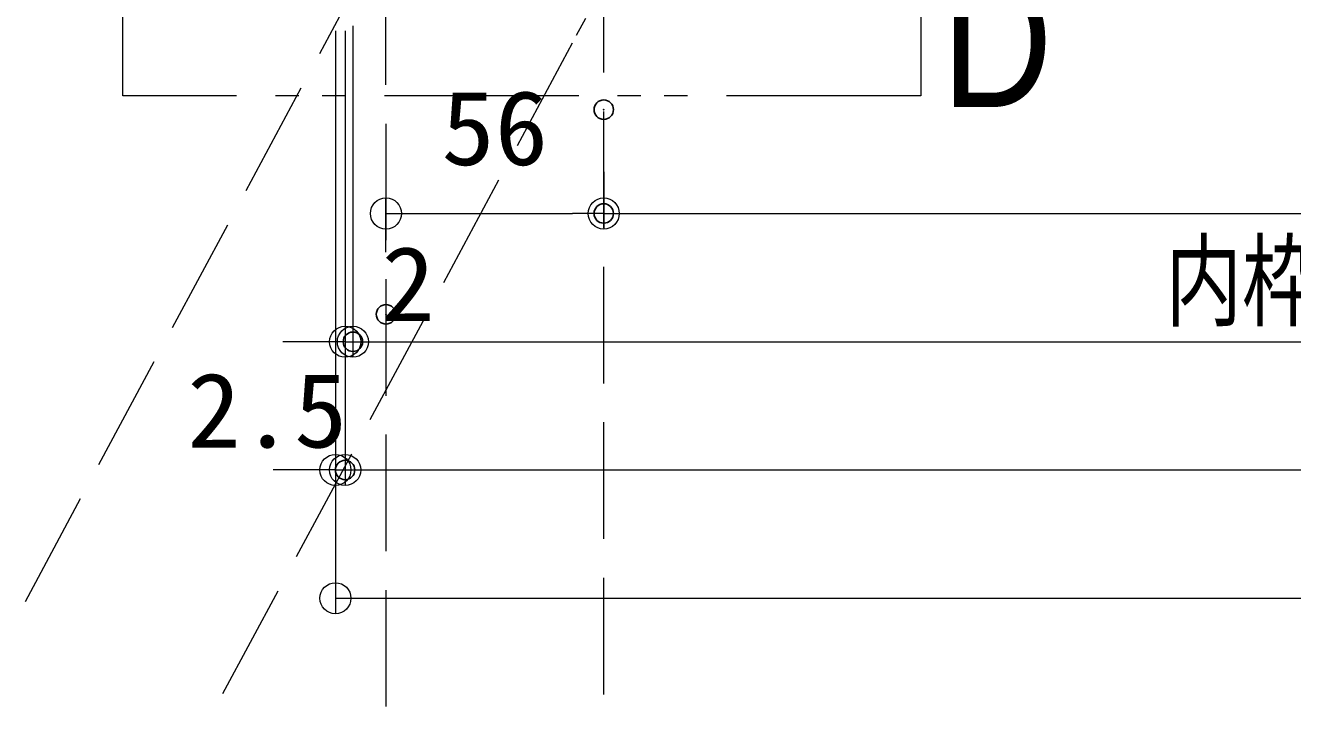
# Model space of a CAD drawing. Units: millimetres, scale not verified. Extents: x -1600 to 1600, y -1108 to 1108.
# Drawn here: x -389.4 to -63.5, y 715.9 to 891.2 of the extents above; entities that cross this region are included whole.
import ezdxf
from ezdxf.enums import TextEntityAlignment as Align

# ---------------------------------------------------------------- set-up
doc = ezdxf.new("R2010")
doc.units = ezdxf.units.MM
doc.header["$LTSCALE"] = 10
doc.header["$PDMODE"] = 32
doc.header["$PDSIZE"] = 5
doc.linetypes.add('DASHED3', pattern=[4, 3, -1])
doc.linetypes.add('DOUBLE_CHAIN1', pattern=[8.8, 5, -1, 0.6, -0.6, 0.6, -1])
doc.layers.add('0-0_moji', color=2, linetype='Continuous')
doc.layers.add('0-D_DEFPOINTS', color=7, linetype='Continuous')
for name, color, linetype, lineweight in [('0-2_10ユーザー', 4, 'DOUBLE_CHAIN1', 9), ('0-5_0', 3, 'Continuous', 9), ('0-A_SUNPO', 5, 'Continuous', 9), ('1-0_4', 5, 'DASHED3', 9)]:
    doc.layers.add(name, color=color, linetype=linetype, lineweight=lineweight)
doc.styles.add('ＭＳ ゴシック', font='')
doc.styles.add('ＭＳ Ｐゴシック', font='')
doc.styles.get('ＭＳ ゴシック').set_extended_font_data('MS Gothic')
doc.styles.get('ＭＳ Ｐゴシック').set_extended_font_data('MS PGothic')

# ---------------------------------------------------------------- blocks, each defined once
blk = doc.blocks.new('_ORIGIN')
at = {"layer": '0-5_0', "color": 1}
blk.add_line((0, 0), (-10, 0), dxfattribs=at)
blk.add_circle((0, 0), 5, dxfattribs=at)

msp = doc.modelspace()

# ---------------------------------------------------------------- linework, layer by layer
at = {"layer": '0-2_10ユーザー'}
msp.add_lwpolyline([(-364.34, 1005.96), (-159.1, 1005.96), (-159.1, 873.04), (-364.34, 873.04)], close=True, dxfattribs=at)
at = {"layer": '0-A_SUNPO', "color": 1}
for p, q in [((-309.69, 889.81), (-309.69, 739.8)), ((-309.69, 889.81), (-309.69, 772.8)), ((-307.19, 889.81), (-307.19, 772.8)), ((-307.19, 889.81), (-307.19, 772.8)), ((-307.19, 889.81), (-307.19, 805.8)), ((-305.19, 891.06), (-305.19, 805.8)), ((-305.19, 891.06), (-305.19, 805.8)), ((-240.68, 853.52), (-240.68, 838.8)), ((-240.68, 853.52), (-240.68, 838.8)), ((-296.68, 832.85), (-296.68, 846.8)), ((-288.68, 842.8), (-248.68, 842.8)), ((-232.68, 842.8), (813.3, 842.8)), ((-315.19, 809.8), (-323.19, 809.8)), ((-307.19, 809.8), (-305.19, 809.8)), ((-297.19, 809.8), (-289.19, 809.8)), ((-297.19, 809.8), (281.31, 809.8)), ((-317.69, 776.8), (-325.69, 776.8)), ((-309.69, 776.8), (-307.19, 776.8)), ((-299.19, 776.8), (-291.19, 776.8)), ((-299.19, 776.8), (879.81, 776.8)), ((-301.69, 743.8), (882.31, 743.8))]:
    msp.add_line(p, q, dxfattribs=at)
at = {"layer": '0-D_DEFPOINTS'}
for p in [(-240.68, 869.52), (-240.68, 842.8), (-296.68, 816.85), (-305.19, 809.8), (-307.19, 776.8)]:
    msp.add_point(p, dxfattribs=at)
at = {"layer": '1-0_4'}
for p, q in [((-389.43, 743), (-289.84, 928.45)), ((-247.65, 888.65), (-245.29, 893.06)), ((-338.6, 719.3), (-247.65, 888.65))]:
    msp.add_line(p, q, dxfattribs=at)
at = {"layer": '1-0_4', "color": 134}
for p, q in [((-296.67, 715.9), (-296.68, 926.4)), ((-240.67, 719.07), (-240.68, 911.3))]:
    msp.add_line(p, q, dxfattribs=at)

# ---------------------------------------------------------------- block references
at = {"layer": '0-A_SUNPO', "xscale": 0.8, "yscale": 0.8, "rotation": 180}
for p in [(-296.68, 842.8), (-240.68, 842.8), (-305.19, 809.8), (-305.19, 809.8), (-307.19, 776.8), (-307.19, 776.8), (-309.69, 743.8)]:
    msp.add_blockref('_ORIGIN', p, dxfattribs=at)
at = {"layer": '0-A_SUNPO', "xscale": 0.8, "yscale": 0.8}
for p in [(-240.68, 842.8), (-307.19, 809.8), (-309.69, 776.8)]:
    msp.add_blockref('_ORIGIN', p, dxfattribs=at)

# ---------------------------------------------------------------- texts
at = {"layer": '0-0_moji', "style": 'ＭＳ Ｐゴシック', "width": 0.9}
msp.add_text('D', height=33.62, dxfattribs=at).set_placement((-153.82, 860.11), align=Align.BOTTOM_LEFT)
at = {"layer": '0-A_SUNPO', "color": 2, "style": 'ＭＳ ゴシック'}
for s, width, p in [('56', 1.05, (-282.43, 849.49)), ('内枠外形寸法\u3000594.5', 0.75, (-96.2, 810.1)), ('2', 1.05, (-297.82, 809.35)), ('2.5', 1.05, (-347.78, 776.82))]:
    msp.add_text(s, height=19.21, dxfattribs=dict(at, width=width)).set_placement(p, align=Align.BOTTOM_LEFT)

doc.saveas('drawing.dxf')
